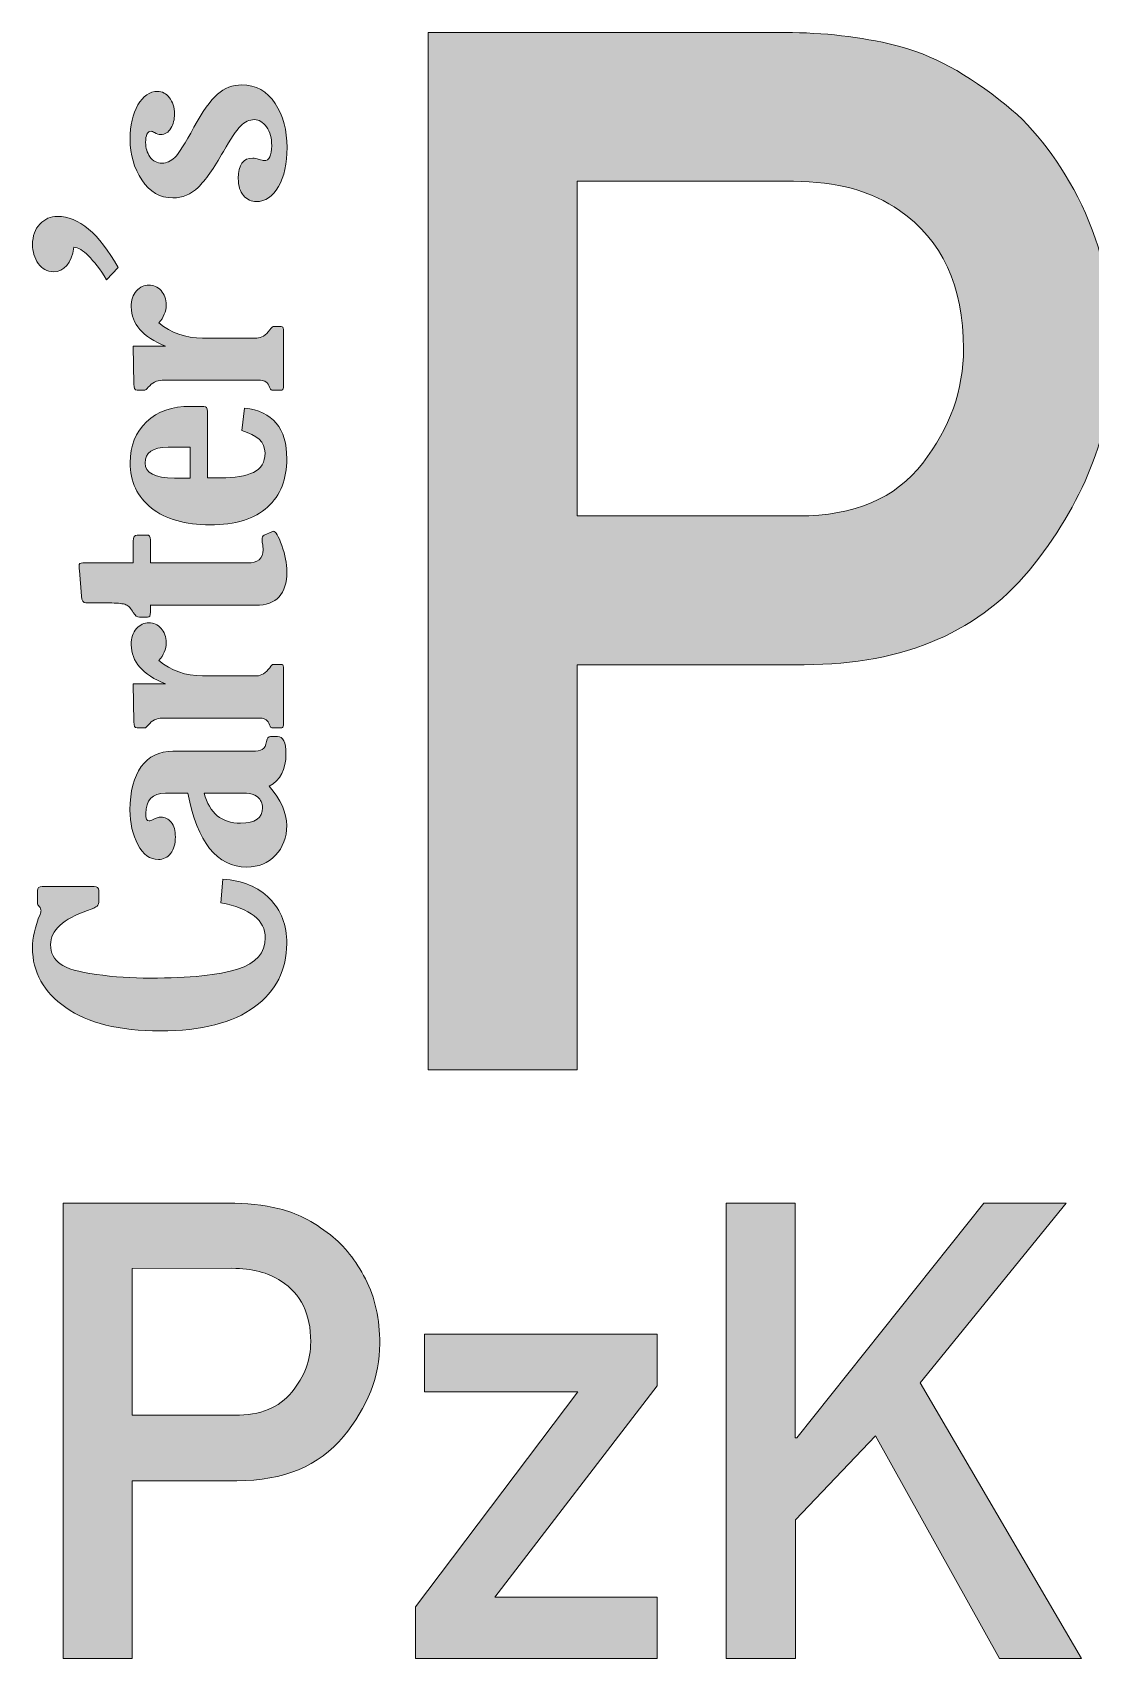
# Model space of a CAD drawing. Header units: inches. Extents: x 247 to 2765, y -1897 to -1110.
# Drawn here: x 1554.71 to 1568.45, y -1132.64 to -1111.54 of the extents above; entities that cross this region are included whole.
import ezdxf

# ---------------------------------------------------------------- set-up
doc = ezdxf.new("R2010")
doc.units = ezdxf.units.IN
doc.header["$MEASUREMENT"] = 0
doc.layers.add('Layer 1', color=7, linetype='Continuous')

# ---------------------------------------------------------------- blocks, each defined once
blk = doc.blocks.new('block 144')
at = {"layer": 'Layer 1', "true_color": 0x020302}
h = blk.add_hatch(color=98, dxfattribs=at)
h.dxf.hatch_style = 2
edge = h.paths.add_edge_path()
edge.add_spline(control_points=[(1555.978, -1112.929), (1555.978, -1112.748), (1556.012, -1112.6), (1556.079, -1112.483), (1556.146, -1112.367), (1556.233, -1112.308), (1556.336, -1112.308), (1556.395, -1112.308), (1556.446, -1112.335), (1556.49, -1112.389), (1556.532, -1112.442), (1556.555, -1112.514), (1556.555, -1112.601), (1556.555, -1112.671), (1556.539, -1112.733), (1556.508, -1112.785), (1556.477, -1112.84), (1556.432, -1112.867), (1556.375, -1112.867), (1556.352, -1112.867), (1556.324, -1112.859), (1556.295, -1112.841), (1556.275, -1112.832), (1556.261, -1112.825), (1556.251, -1112.825), (1556.203, -1112.825), (1556.18, -1112.874), (1556.18, -1112.971), (1556.18, -1113.041), (1556.199, -1113.103), (1556.235, -1113.157), (1556.273, -1113.211), (1556.327, -1113.238), (1556.394, -1113.238), (1556.452, -1113.238), (1556.506, -1113.213), (1556.558, -1113.164), (1556.61, -1113.114), (1556.693, -1112.983), (1556.807, -1112.772), (1556.918, -1112.569), (1557.02, -1112.427), (1557.112, -1112.345), (1557.205, -1112.265), (1557.31, -1112.223), (1557.427, -1112.223), (1557.613, -1112.223), (1557.759, -1112.304), (1557.861, -1112.464), (1557.964, -1112.624), (1558.016, -1112.814), (1558.016, -1113.034), (1558.016, -1113.245), (1557.979, -1113.413), (1557.904, -1113.543), (1557.828, -1113.672), (1557.734, -1113.737), (1557.617, -1113.737), (1557.554, -1113.737), (1557.498, -1113.712), (1557.452, -1113.66), (1557.406, -1113.608), (1557.383, -1113.534), (1557.383, -1113.436), (1557.383, -1113.26), (1557.447, -1113.172), (1557.571, -1113.172), (1557.593, -1113.172), (1557.619, -1113.178), (1557.652, -1113.189), (1557.682, -1113.2), (1557.704, -1113.206), (1557.717, -1113.206), (1557.784, -1113.206), (1557.817, -1113.141), (1557.817, -1113.012), (1557.817, -1112.915), (1557.795, -1112.833), (1557.749, -1112.769), (1557.703, -1112.705), (1557.651, -1112.674), (1557.592, -1112.674), (1557.526, -1112.674), (1557.467, -1112.702), (1557.412, -1112.757), (1557.359, -1112.812), (1557.285, -1112.924), (1557.19, -1113.087), (1557.064, -1113.308), (1556.954, -1113.462), (1556.862, -1113.553), (1556.77, -1113.643), (1556.661, -1113.689), (1556.531, -1113.689), (1556.367, -1113.689), (1556.234, -1113.611), (1556.132, -1113.457), (1556.028, -1113.304), (1555.978, -1113.127), (1555.978, -1112.929)], knot_values=[0, 0, 0, 0, 1, 1, 1, 2, 2, 2, 3, 3, 3, 4, 4, 4, 5, 5, 5, 6, 6, 6, 7, 7, 7, 8, 8, 8, 9, 9, 9, 10, 10, 10, 11, 11, 11, 12, 12, 12, 13, 13, 13, 14, 14, 14, 15, 15, 15, 16, 16, 16, 17, 17, 17, 18, 18, 18, 19, 19, 19, 20, 20, 20, 21, 21, 21, 22, 22, 22, 23, 23, 23, 24, 24, 24, 25, 25, 25, 26, 26, 26, 27, 27, 27, 28, 28, 28, 29, 29, 29, 30, 30, 30, 31, 31, 31, 32, 32, 32, 33, 33, 33, 33], degree=3, periodic=1)
h = blk.add_hatch(color=98, dxfattribs=at)
h.dxf.hatch_style = 2
edge = h.paths.add_edge_path()
edge.add_spline(control_points=[(1555.824, -1114.591), (1555.824, -1114.591), (1555.674, -1114.751), (1555.674, -1114.751), (1555.499, -1114.478), (1555.358, -1114.336), (1555.25, -1114.33), (1555.213, -1114.542), (1555.124, -1114.647), (1554.981, -1114.647), (1554.902, -1114.647), (1554.838, -1114.61), (1554.787, -1114.54), (1554.736, -1114.47), (1554.712, -1114.386), (1554.712, -1114.294), (1554.712, -1114.183), (1554.743, -1114.095), (1554.807, -1114.028), (1554.869, -1113.962), (1554.946, -1113.929), (1555.036, -1113.929), (1555.311, -1113.929), (1555.574, -1114.15), (1555.824, -1114.591)], knot_values=[0, 0, 0, 0, 1, 1, 1, 2, 2, 2, 3, 3, 3, 4, 4, 4, 5, 5, 5, 6, 6, 6, 7, 7, 7, 8, 8, 8, 8], degree=3, periodic=1)
h = blk.add_hatch(color=98, dxfattribs=at)
h.dxf.hatch_style = 2
edge = h.paths.add_edge_path()
edge.add_spline(control_points=[(1556.438, -1115.615), (1556.142, -1115.493), (1555.993, -1115.323), (1555.993, -1115.104), (1555.993, -1115.016), (1556.016, -1114.947), (1556.061, -1114.896), (1556.107, -1114.845), (1556.159, -1114.82), (1556.222, -1114.82), (1556.285, -1114.82), (1556.336, -1114.843), (1556.38, -1114.892), (1556.423, -1114.94), (1556.446, -1115.002), (1556.446, -1115.078), (1556.446, -1115.163), (1556.415, -1115.24), (1556.352, -1115.31), (1556.509, -1115.442), (1556.699, -1115.508), (1556.92, -1115.508), (1556.92, -1115.508), (1557.622, -1115.508), (1557.622, -1115.508), (1557.684, -1115.508), (1557.74, -1115.472), (1557.791, -1115.402), (1557.811, -1115.373), (1557.825, -1115.358), (1557.834, -1115.358), (1557.834, -1115.358), (1557.938, -1115.358), (1557.938, -1115.358), (1557.959, -1115.358), (1557.969, -1115.37), (1557.969, -1115.395), (1557.969, -1115.395), (1557.969, -1116.148), (1557.969, -1116.148), (1557.969, -1116.17), (1557.961, -1116.182), (1557.947, -1116.182), (1557.947, -1116.182), (1557.82, -1116.182), (1557.82, -1116.182), (1557.807, -1116.182), (1557.797, -1116.17), (1557.788, -1116.144), (1557.767, -1116.086), (1557.728, -1116.056), (1557.67, -1116.056), (1557.67, -1116.056), (1556.396, -1116.056), (1556.396, -1116.056), (1556.323, -1116.056), (1556.263, -1116.086), (1556.215, -1116.147), (1556.195, -1116.171), (1556.18, -1116.183), (1556.169, -1116.183), (1556.169, -1116.183), (1556.068, -1116.183), (1556.068, -1116.183), (1556.041, -1116.183), (1556.027, -1116.158), (1556.026, -1116.105), (1556.026, -1116.105), (1556.018, -1115.615), (1556.018, -1115.615), (1556.018, -1115.615), (1556.438, -1115.615), (1556.438, -1115.615), (1556.438, -1115.615), (1556.438, -1115.615), (1556.438, -1115.615)], knot_values=[0, 0, 0, 0, 1, 1, 1, 2, 2, 2, 3, 3, 3, 4, 4, 4, 5, 5, 5, 6, 6, 6, 7, 7, 7, 8, 8, 8, 9, 9, 9, 10, 10, 10, 11, 11, 11, 12, 12, 12, 13, 13, 13, 14, 14, 14, 15, 15, 15, 16, 16, 16, 17, 17, 17, 18, 18, 18, 19, 19, 19, 20, 20, 20, 21, 21, 21, 22, 22, 22, 23, 23, 23, 24, 24, 24, 25, 25, 25, 25], degree=3, periodic=1)
h = blk.add_hatch(color=98, dxfattribs=at)
h.dxf.hatch_style = 2
edge = h.paths.add_edge_path()
edge.add_spline(control_points=[(1557.465, -1116.416), (1557.83, -1116.458), (1558.013, -1116.678), (1558.013, -1117.075), (1558.013, -1117.338), (1557.931, -1117.547), (1557.763, -1117.701), (1557.596, -1117.855), (1557.346, -1117.931), (1557.015, -1117.931), (1556.693, -1117.931), (1556.439, -1117.858), (1556.255, -1117.713), (1556.071, -1117.567), (1555.978, -1117.37), (1555.978, -1117.125), (1555.978, -1116.905), (1556.05, -1116.729), (1556.192, -1116.594), (1556.335, -1116.459), (1556.525, -1116.394), (1556.76, -1116.394), (1556.76, -1116.394), (1556.934, -1116.394), (1556.934, -1116.394), (1556.967, -1116.394), (1556.984, -1116.416), (1556.984, -1116.462), (1556.984, -1116.462), (1556.984, -1117.322), (1556.984, -1117.322), (1556.984, -1117.322), (1557.153, -1117.322), (1557.153, -1117.322), (1557.338, -1117.322), (1557.482, -1117.299), (1557.581, -1117.25), (1557.68, -1117.203), (1557.73, -1117.119), (1557.73, -1116.999), (1557.73, -1116.859), (1557.629, -1116.762), (1557.429, -1116.709), (1557.429, -1116.709), (1557.465, -1116.416), (1557.465, -1116.416)], knot_values=[0, 0, 0, 0, 1, 1, 1, 2, 2, 2, 3, 3, 3, 4, 4, 4, 5, 5, 5, 6, 6, 6, 7, 7, 7, 8, 8, 8, 9, 9, 9, 10, 10, 10, 11, 11, 11, 12, 12, 12, 13, 13, 13, 14, 14, 14, 15, 15, 15, 15], degree=3, periodic=1)
edge = h.paths.add_edge_path()
edge.add_spline(control_points=[(1556.757, -1116.925), (1556.757, -1116.925), (1556.471, -1116.925), (1556.471, -1116.925), (1556.272, -1116.925), (1556.173, -1116.993), (1556.173, -1117.129), (1556.173, -1117.26), (1556.299, -1117.324), (1556.554, -1117.324), (1556.554, -1117.324), (1556.756, -1117.324), (1556.756, -1117.324), (1556.756, -1117.324), (1556.757, -1116.925), (1556.757, -1116.925), (1556.757, -1116.925), (1556.757, -1116.925), (1556.757, -1116.925)], knot_values=[0, 0, 0, 0, 1, 1, 1, 2, 2, 2, 3, 3, 3, 4, 4, 4, 5, 5, 5, 6, 6, 6, 6], degree=3, periodic=1)
h = blk.add_hatch(color=98, dxfattribs=at)
h.dxf.hatch_style = 2
edge = h.paths.add_edge_path()
edge.add_spline(control_points=[(1556.243, -1118.97), (1556.243, -1118.97), (1556.243, -1119.066), (1556.243, -1119.066), (1556.243, -1119.109), (1556.23, -1119.13), (1556.203, -1119.13), (1556.203, -1119.13), (1556.099, -1119.13), (1556.099, -1119.13), (1556.07, -1119.13), (1556.044, -1119.11), (1556.02, -1119.069), (1555.991, -1119.016), (1555.957, -1118.982), (1555.923, -1118.967), (1555.886, -1118.953), (1555.827, -1118.945), (1555.743, -1118.945), (1555.743, -1118.945), (1555.404, -1118.945), (1555.404, -1118.945), (1555.371, -1118.945), (1555.352, -1118.915), (1555.346, -1118.857), (1555.346, -1118.857), (1555.32, -1118.522), (1555.32, -1118.522), (1555.317, -1118.492), (1555.315, -1118.472), (1555.315, -1118.464), (1555.315, -1118.438), (1555.332, -1118.425), (1555.366, -1118.425), (1555.366, -1118.425), (1556.02, -1118.425), (1556.02, -1118.425), (1556.02, -1118.425), (1556.02, -1118.144), (1556.02, -1118.144), (1556.02, -1118.091), (1556.036, -1118.063), (1556.068, -1118.063), (1556.068, -1118.063), (1556.194, -1118.063), (1556.194, -1118.063), (1556.227, -1118.063), (1556.244, -1118.085), (1556.244, -1118.127), (1556.244, -1118.127), (1556.244, -1118.426), (1556.244, -1118.426), (1556.244, -1118.426), (1557.5, -1118.426), (1557.5, -1118.426), (1557.638, -1118.426), (1557.705, -1118.369), (1557.705, -1118.257), (1557.705, -1118.231), (1557.702, -1118.204), (1557.698, -1118.174), (1557.693, -1118.154), (1557.691, -1118.137), (1557.691, -1118.127), (1557.691, -1118.093), (1557.7, -1118.074), (1557.72, -1118.063), (1557.72, -1118.063), (1557.819, -1118.022), (1557.819, -1118.022), (1557.826, -1118.016), (1557.833, -1118.014), (1557.837, -1118.014), (1557.868, -1118.014), (1557.904, -1118.075), (1557.948, -1118.198), (1557.991, -1118.32), (1558.013, -1118.433), (1558.013, -1118.54), (1558.013, -1118.827), (1557.879, -1118.974), (1557.609, -1118.974), (1557.609, -1118.974), (1556.243, -1118.974), (1556.243, -1118.974), (1556.243, -1118.974), (1556.243, -1118.97), (1556.243, -1118.97), (1556.243, -1118.97), (1556.243, -1118.97), (1556.243, -1118.97)], knot_values=[0, 0, 0, 0, 1, 1, 1, 2, 2, 2, 3, 3, 3, 4, 4, 4, 5, 5, 5, 6, 6, 6, 7, 7, 7, 8, 8, 8, 9, 9, 9, 10, 10, 10, 11, 11, 11, 12, 12, 12, 13, 13, 13, 14, 14, 14, 15, 15, 15, 16, 16, 16, 17, 17, 17, 18, 18, 18, 19, 19, 19, 20, 20, 20, 21, 21, 21, 22, 22, 22, 23, 23, 23, 24, 24, 24, 25, 25, 25, 26, 26, 26, 27, 27, 27, 28, 28, 28, 29, 29, 29, 30, 30, 30, 30], degree=3, periodic=1)
h = blk.add_hatch(color=98, dxfattribs=at)
h.dxf.hatch_style = 2
edge = h.paths.add_edge_path()
edge.add_spline(control_points=[(1556.438, -1119.996), (1556.142, -1119.875), (1555.993, -1119.705), (1555.993, -1119.487), (1555.993, -1119.398), (1556.016, -1119.33), (1556.061, -1119.278), (1556.107, -1119.227), (1556.159, -1119.203), (1556.222, -1119.203), (1556.285, -1119.203), (1556.336, -1119.225), (1556.38, -1119.274), (1556.423, -1119.322), (1556.446, -1119.385), (1556.446, -1119.461), (1556.446, -1119.544), (1556.415, -1119.623), (1556.352, -1119.691), (1556.509, -1119.824), (1556.699, -1119.89), (1556.92, -1119.89), (1556.92, -1119.89), (1557.622, -1119.89), (1557.622, -1119.89), (1557.684, -1119.89), (1557.74, -1119.854), (1557.791, -1119.785), (1557.811, -1119.756), (1557.825, -1119.741), (1557.834, -1119.741), (1557.834, -1119.741), (1557.938, -1119.741), (1557.938, -1119.741), (1557.959, -1119.741), (1557.969, -1119.752), (1557.969, -1119.777), (1557.969, -1119.777), (1557.969, -1120.53), (1557.969, -1120.53), (1557.969, -1120.552), (1557.961, -1120.564), (1557.947, -1120.564), (1557.947, -1120.564), (1557.82, -1120.564), (1557.82, -1120.564), (1557.807, -1120.564), (1557.797, -1120.551), (1557.788, -1120.526), (1557.767, -1120.467), (1557.728, -1120.438), (1557.67, -1120.438), (1557.67, -1120.438), (1556.396, -1120.438), (1556.396, -1120.438), (1556.323, -1120.438), (1556.263, -1120.468), (1556.215, -1120.529), (1556.195, -1120.552), (1556.18, -1120.566), (1556.169, -1120.566), (1556.169, -1120.566), (1556.068, -1120.566), (1556.068, -1120.566), (1556.041, -1120.566), (1556.027, -1120.54), (1556.026, -1120.487), (1556.026, -1120.487), (1556.018, -1119.996), (1556.018, -1119.996), (1556.018, -1119.996), (1556.438, -1119.996), (1556.438, -1119.996), (1556.438, -1119.996), (1556.438, -1119.996), (1556.438, -1119.996)], knot_values=[0, 0, 0, 0, 1, 1, 1, 2, 2, 2, 3, 3, 3, 4, 4, 4, 5, 5, 5, 6, 6, 6, 7, 7, 7, 8, 8, 8, 9, 9, 9, 10, 10, 10, 11, 11, 11, 12, 12, 12, 13, 13, 13, 14, 14, 14, 15, 15, 15, 16, 16, 16, 17, 17, 17, 18, 18, 18, 19, 19, 19, 20, 20, 20, 21, 21, 21, 22, 22, 22, 23, 23, 23, 24, 24, 24, 25, 25, 25, 25], degree=3, periodic=1)
h = blk.add_hatch(color=98, dxfattribs=at)
h.dxf.hatch_style = 2
edge = h.paths.add_edge_path()
edge.add_spline(control_points=[(1556.728, -1121.413), (1556.728, -1121.413), (1556.439, -1121.413), (1556.439, -1121.413), (1556.269, -1121.413), (1556.182, -1121.502), (1556.182, -1121.678), (1556.182, -1121.741), (1556.196, -1121.773), (1556.225, -1121.773), (1556.235, -1121.773), (1556.253, -1121.766), (1556.276, -1121.756), (1556.315, -1121.734), (1556.35, -1121.722), (1556.379, -1121.722), (1556.431, -1121.722), (1556.475, -1121.745), (1556.512, -1121.79), (1556.549, -1121.836), (1556.566, -1121.901), (1556.566, -1121.98), (1556.566, -1122.069), (1556.546, -1122.14), (1556.505, -1122.193), (1556.465, -1122.246), (1556.41, -1122.274), (1556.345, -1122.274), (1556.236, -1122.274), (1556.147, -1122.208), (1556.079, -1122.08), (1556.012, -1121.95), (1555.977, -1121.8), (1555.977, -1121.629), (1555.977, -1121.388), (1556.026, -1121.202), (1556.123, -1121.068), (1556.219, -1120.935), (1556.358, -1120.868), (1556.535, -1120.868), (1556.535, -1120.868), (1557.565, -1120.868), (1557.565, -1120.868), (1557.621, -1120.868), (1557.664, -1120.861), (1557.694, -1120.846), (1557.723, -1120.831), (1557.743, -1120.794), (1557.75, -1120.742), (1557.757, -1120.698), (1557.774, -1120.676), (1557.803, -1120.676), (1557.803, -1120.676), (1557.892, -1120.676), (1557.892, -1120.676), (1557.965, -1120.676), (1558.002, -1120.751), (1558.002, -1120.902), (1558.002, -1121.104), (1557.929, -1121.245), (1557.783, -1121.322), (1557.937, -1121.498), (1558.012, -1121.669), (1558.012, -1121.832), (1558.012, -1121.987), (1557.962, -1122.118), (1557.866, -1122.219), (1557.77, -1122.32), (1557.645, -1122.371), (1557.492, -1122.371), (1557.106, -1122.368), (1556.85, -1122.05), (1556.728, -1121.413)], knot_values=[0, 0, 0, 0, 1, 1, 1, 2, 2, 2, 3, 3, 3, 4, 4, 4, 5, 5, 5, 6, 6, 6, 7, 7, 7, 8, 8, 8, 9, 9, 9, 10, 10, 10, 11, 11, 11, 12, 12, 12, 13, 13, 13, 14, 14, 14, 15, 15, 15, 16, 16, 16, 17, 17, 17, 18, 18, 18, 19, 19, 19, 20, 20, 20, 21, 21, 21, 22, 22, 22, 23, 23, 23, 24, 24, 24, 24], degree=3, periodic=1)
edge = h.paths.add_edge_path()
edge.add_spline(control_points=[(1556.939, -1121.413), (1557.01, -1121.672), (1557.167, -1121.802), (1557.412, -1121.802), (1557.603, -1121.802), (1557.699, -1121.735), (1557.699, -1121.601), (1557.699, -1121.543), (1557.676, -1121.496), (1557.632, -1121.462), (1557.589, -1121.428), (1557.541, -1121.412), (1557.49, -1121.412), (1557.49, -1121.412), (1556.939, -1121.413), (1556.939, -1121.413), (1556.939, -1121.413), (1556.939, -1121.413), (1556.939, -1121.413)], knot_values=[0, 0, 0, 0, 1, 1, 1, 2, 2, 2, 3, 3, 3, 4, 4, 4, 5, 5, 5, 6, 6, 6, 6], degree=3, periodic=1)
h = blk.add_hatch(color=98, dxfattribs=at)
h.dxf.hatch_style = 2
edge = h.paths.add_edge_path()
edge.add_spline(control_points=[(1557.183, -1122.528), (1557.44, -1122.546), (1557.642, -1122.63), (1557.79, -1122.78), (1557.938, -1122.93), (1558.012, -1123.126), (1558.012, -1123.363), (1558.012, -1123.706), (1557.873, -1123.979), (1557.593, -1124.186), (1557.314, -1124.393), (1556.907, -1124.497), (1556.368, -1124.497), (1555.839, -1124.497), (1555.431, -1124.396), (1555.143, -1124.195), (1554.856, -1123.994), (1554.711, -1123.734), (1554.711, -1123.419), (1554.711, -1123.289), (1554.744, -1123.144), (1554.81, -1122.985), (1554.818, -1122.963), (1554.822, -1122.948), (1554.822, -1122.935), (1554.822, -1122.922), (1554.815, -1122.904), (1554.798, -1122.881), (1554.784, -1122.868), (1554.776, -1122.852), (1554.776, -1122.833), (1554.776, -1122.833), (1554.776, -1122.677), (1554.776, -1122.677), (1554.776, -1122.642), (1554.796, -1122.625), (1554.836, -1122.625), (1554.836, -1122.625), (1555.514, -1122.625), (1555.514, -1122.625), (1555.552, -1122.625), (1555.572, -1122.643), (1555.572, -1122.677), (1555.572, -1122.677), (1555.572, -1122.799), (1555.572, -1122.799), (1555.572, -1122.837), (1555.564, -1122.864), (1555.549, -1122.878), (1555.534, -1122.892), (1555.493, -1122.911), (1555.425, -1122.934), (1555.108, -1123.045), (1554.947, -1123.193), (1554.947, -1123.378), (1554.947, -1123.487), (1554.988, -1123.57), (1555.072, -1123.629), (1555.154, -1123.688), (1555.31, -1123.734), (1555.54, -1123.765), (1555.77, -1123.796), (1556.003, -1123.812), (1556.238, -1123.812), (1556.754, -1123.812), (1557.131, -1123.774), (1557.373, -1123.697), (1557.614, -1123.619), (1557.733, -1123.484), (1557.733, -1123.291), (1557.733, -1123.06), (1557.541, -1122.908), (1557.156, -1122.836), (1557.156, -1122.836), (1557.183, -1122.528), (1557.183, -1122.528)], knot_values=[0, 0, 0, 0, 1, 1, 1, 2, 2, 2, 3, 3, 3, 4, 4, 4, 5, 5, 5, 6, 6, 6, 7, 7, 7, 8, 8, 8, 9, 9, 9, 10, 10, 10, 11, 11, 11, 12, 12, 12, 13, 13, 13, 14, 14, 14, 15, 15, 15, 16, 16, 16, 17, 17, 17, 18, 18, 18, 19, 19, 19, 20, 20, 20, 21, 21, 21, 22, 22, 22, 23, 23, 23, 24, 24, 24, 25, 25, 25, 25], degree=3, periodic=1)
at = {"layer": 'Layer 1', "lineweight": 0}
for points, knots in [([(1555.978, -1112.929), (1555.978, -1112.748), (1556.012, -1112.6), (1556.079, -1112.483), (1556.146, -1112.367), (1556.233, -1112.308), (1556.336, -1112.308), (1556.395, -1112.308), (1556.446, -1112.335), (1556.49, -1112.389), (1556.532, -1112.442), (1556.555, -1112.514), (1556.555, -1112.601), (1556.555, -1112.671), (1556.539, -1112.733), (1556.508, -1112.785), (1556.477, -1112.84), (1556.432, -1112.867), (1556.375, -1112.867), (1556.352, -1112.867), (1556.324, -1112.859), (1556.295, -1112.841), (1556.275, -1112.832), (1556.261, -1112.825), (1556.251, -1112.825), (1556.203, -1112.825), (1556.18, -1112.874), (1556.18, -1112.971), (1556.18, -1113.041), (1556.199, -1113.103), (1556.235, -1113.157), (1556.273, -1113.211), (1556.327, -1113.238), (1556.394, -1113.238), (1556.452, -1113.238), (1556.506, -1113.213), (1556.558, -1113.164), (1556.61, -1113.114), (1556.693, -1112.983), (1556.807, -1112.772), (1556.918, -1112.569), (1557.02, -1112.427), (1557.112, -1112.345), (1557.205, -1112.265), (1557.31, -1112.223), (1557.427, -1112.223), (1557.613, -1112.223), (1557.759, -1112.304), (1557.861, -1112.464), (1557.964, -1112.624), (1558.016, -1112.814), (1558.016, -1113.034), (1558.016, -1113.245), (1557.979, -1113.413), (1557.904, -1113.543), (1557.828, -1113.672), (1557.734, -1113.737), (1557.617, -1113.737), (1557.554, -1113.737), (1557.498, -1113.712), (1557.452, -1113.66), (1557.406, -1113.608), (1557.383, -1113.534), (1557.383, -1113.436), (1557.383, -1113.26), (1557.447, -1113.172), (1557.571, -1113.172), (1557.593, -1113.172), (1557.619, -1113.178), (1557.652, -1113.189), (1557.682, -1113.2), (1557.704, -1113.206), (1557.717, -1113.206), (1557.784, -1113.206), (1557.817, -1113.141), (1557.817, -1113.012), (1557.817, -1112.915), (1557.795, -1112.833), (1557.749, -1112.769), (1557.703, -1112.705), (1557.651, -1112.674), (1557.592, -1112.674), (1557.526, -1112.674), (1557.467, -1112.702), (1557.412, -1112.757), (1557.359, -1112.812), (1557.285, -1112.924), (1557.19, -1113.087), (1557.064, -1113.308), (1556.954, -1113.462), (1556.862, -1113.553), (1556.77, -1113.643), (1556.661, -1113.689), (1556.531, -1113.689), (1556.367, -1113.689), (1556.234, -1113.611), (1556.132, -1113.457), (1556.028, -1113.304), (1555.978, -1113.127), (1555.978, -1112.929)], [0, 0, 0, 0, 1, 1, 1, 2, 2, 2, 3, 3, 3, 4, 4, 4, 5, 5, 5, 6, 6, 6, 7, 7, 7, 8, 8, 8, 9, 9, 9, 10, 10, 10, 11, 11, 11, 12, 12, 12, 13, 13, 13, 14, 14, 14, 15, 15, 15, 16, 16, 16, 17, 17, 17, 18, 18, 18, 19, 19, 19, 20, 20, 20, 21, 21, 21, 22, 22, 22, 23, 23, 23, 24, 24, 24, 25, 25, 25, 26, 26, 26, 27, 27, 27, 28, 28, 28, 29, 29, 29, 30, 30, 30, 31, 31, 31, 32, 32, 32, 33, 33, 33, 33]), ([(1555.824, -1114.591), (1555.824, -1114.591), (1555.674, -1114.751), (1555.674, -1114.751), (1555.499, -1114.478), (1555.358, -1114.336), (1555.25, -1114.33), (1555.213, -1114.542), (1555.124, -1114.647), (1554.981, -1114.647), (1554.902, -1114.647), (1554.838, -1114.61), (1554.787, -1114.54), (1554.736, -1114.47), (1554.712, -1114.386), (1554.712, -1114.294), (1554.712, -1114.183), (1554.743, -1114.095), (1554.807, -1114.028), (1554.869, -1113.962), (1554.946, -1113.929), (1555.036, -1113.929), (1555.311, -1113.929), (1555.574, -1114.15), (1555.824, -1114.591)], [0, 0, 0, 0, 1, 1, 1, 2, 2, 2, 3, 3, 3, 4, 4, 4, 5, 5, 5, 6, 6, 6, 7, 7, 7, 8, 8, 8, 8]), ([(1556.438, -1115.615), (1556.142, -1115.493), (1555.993, -1115.323), (1555.993, -1115.104), (1555.993, -1115.016), (1556.016, -1114.947), (1556.061, -1114.896), (1556.107, -1114.845), (1556.159, -1114.82), (1556.222, -1114.82), (1556.285, -1114.82), (1556.336, -1114.843), (1556.38, -1114.892), (1556.423, -1114.94), (1556.446, -1115.002), (1556.446, -1115.078), (1556.446, -1115.163), (1556.415, -1115.24), (1556.352, -1115.31), (1556.509, -1115.442), (1556.699, -1115.508), (1556.92, -1115.508), (1556.92, -1115.508), (1557.622, -1115.508), (1557.622, -1115.508), (1557.684, -1115.508), (1557.74, -1115.472), (1557.791, -1115.402), (1557.811, -1115.373), (1557.825, -1115.358), (1557.834, -1115.358), (1557.834, -1115.358), (1557.938, -1115.358), (1557.938, -1115.358), (1557.959, -1115.358), (1557.969, -1115.37), (1557.969, -1115.395), (1557.969, -1115.395), (1557.969, -1116.148), (1557.969, -1116.148), (1557.969, -1116.17), (1557.961, -1116.182), (1557.947, -1116.182), (1557.947, -1116.182), (1557.82, -1116.182), (1557.82, -1116.182), (1557.807, -1116.182), (1557.797, -1116.17), (1557.788, -1116.144), (1557.767, -1116.086), (1557.728, -1116.056), (1557.67, -1116.056), (1557.67, -1116.056), (1556.396, -1116.056), (1556.396, -1116.056), (1556.323, -1116.056), (1556.263, -1116.086), (1556.215, -1116.147), (1556.195, -1116.171), (1556.18, -1116.183), (1556.169, -1116.183), (1556.169, -1116.183), (1556.068, -1116.183), (1556.068, -1116.183), (1556.041, -1116.183), (1556.027, -1116.158), (1556.026, -1116.105), (1556.026, -1116.105), (1556.018, -1115.615), (1556.018, -1115.615), (1556.018, -1115.615), (1556.438, -1115.615), (1556.438, -1115.615), (1556.438, -1115.615), (1556.438, -1115.615), (1556.438, -1115.615)], [0, 0, 0, 0, 1, 1, 1, 2, 2, 2, 3, 3, 3, 4, 4, 4, 5, 5, 5, 6, 6, 6, 7, 7, 7, 8, 8, 8, 9, 9, 9, 10, 10, 10, 11, 11, 11, 12, 12, 12, 13, 13, 13, 14, 14, 14, 15, 15, 15, 16, 16, 16, 17, 17, 17, 18, 18, 18, 19, 19, 19, 20, 20, 20, 21, 21, 21, 22, 22, 22, 23, 23, 23, 24, 24, 24, 25, 25, 25, 25]), ([(1557.465, -1116.416), (1557.83, -1116.458), (1558.013, -1116.678), (1558.013, -1117.075), (1558.013, -1117.338), (1557.931, -1117.547), (1557.763, -1117.701), (1557.596, -1117.855), (1557.346, -1117.931), (1557.015, -1117.931), (1556.693, -1117.931), (1556.439, -1117.858), (1556.255, -1117.713), (1556.071, -1117.567), (1555.978, -1117.37), (1555.978, -1117.125), (1555.978, -1116.905), (1556.05, -1116.729), (1556.192, -1116.594), (1556.335, -1116.459), (1556.525, -1116.394), (1556.76, -1116.394), (1556.76, -1116.394), (1556.934, -1116.394), (1556.934, -1116.394), (1556.967, -1116.394), (1556.984, -1116.416), (1556.984, -1116.462), (1556.984, -1116.462), (1556.984, -1117.322), (1556.984, -1117.322), (1556.984, -1117.322), (1557.153, -1117.322), (1557.153, -1117.322), (1557.338, -1117.322), (1557.482, -1117.299), (1557.581, -1117.25), (1557.68, -1117.203), (1557.73, -1117.119), (1557.73, -1116.999), (1557.73, -1116.859), (1557.629, -1116.762), (1557.429, -1116.709), (1557.429, -1116.709), (1557.465, -1116.416), (1557.465, -1116.416)], [0, 0, 0, 0, 1, 1, 1, 2, 2, 2, 3, 3, 3, 4, 4, 4, 5, 5, 5, 6, 6, 6, 7, 7, 7, 8, 8, 8, 9, 9, 9, 10, 10, 10, 11, 11, 11, 12, 12, 12, 13, 13, 13, 14, 14, 14, 15, 15, 15, 15]), ([(1556.757, -1116.925), (1556.757, -1116.925), (1556.471, -1116.925), (1556.471, -1116.925), (1556.272, -1116.925), (1556.173, -1116.993), (1556.173, -1117.129), (1556.173, -1117.26), (1556.299, -1117.324), (1556.554, -1117.324), (1556.554, -1117.324), (1556.756, -1117.324), (1556.756, -1117.324), (1556.756, -1117.324), (1556.757, -1116.925), (1556.757, -1116.925), (1556.757, -1116.925), (1556.757, -1116.925), (1556.757, -1116.925)], [0, 0, 0, 0, 1, 1, 1, 2, 2, 2, 3, 3, 3, 4, 4, 4, 5, 5, 5, 6, 6, 6, 6]), ([(1556.243, -1118.97), (1556.243, -1118.97), (1556.243, -1119.066), (1556.243, -1119.066), (1556.243, -1119.109), (1556.23, -1119.13), (1556.203, -1119.13), (1556.203, -1119.13), (1556.099, -1119.13), (1556.099, -1119.13), (1556.07, -1119.13), (1556.044, -1119.11), (1556.02, -1119.069), (1555.991, -1119.016), (1555.957, -1118.982), (1555.923, -1118.967), (1555.886, -1118.953), (1555.827, -1118.945), (1555.743, -1118.945), (1555.743, -1118.945), (1555.404, -1118.945), (1555.404, -1118.945), (1555.371, -1118.945), (1555.352, -1118.915), (1555.346, -1118.857), (1555.346, -1118.857), (1555.32, -1118.522), (1555.32, -1118.522), (1555.317, -1118.492), (1555.315, -1118.472), (1555.315, -1118.464), (1555.315, -1118.438), (1555.332, -1118.425), (1555.366, -1118.425), (1555.366, -1118.425), (1556.02, -1118.425), (1556.02, -1118.425), (1556.02, -1118.425), (1556.02, -1118.144), (1556.02, -1118.144), (1556.02, -1118.091), (1556.036, -1118.063), (1556.068, -1118.063), (1556.068, -1118.063), (1556.194, -1118.063), (1556.194, -1118.063), (1556.227, -1118.063), (1556.244, -1118.085), (1556.244, -1118.127), (1556.244, -1118.127), (1556.244, -1118.426), (1556.244, -1118.426), (1556.244, -1118.426), (1557.5, -1118.426), (1557.5, -1118.426), (1557.638, -1118.426), (1557.705, -1118.369), (1557.705, -1118.257), (1557.705, -1118.231), (1557.702, -1118.204), (1557.698, -1118.174), (1557.693, -1118.154), (1557.691, -1118.137), (1557.691, -1118.127), (1557.691, -1118.093), (1557.7, -1118.074), (1557.72, -1118.063), (1557.72, -1118.063), (1557.819, -1118.022), (1557.819, -1118.022), (1557.826, -1118.016), (1557.833, -1118.014), (1557.837, -1118.014), (1557.868, -1118.014), (1557.904, -1118.075), (1557.948, -1118.198), (1557.991, -1118.32), (1558.013, -1118.433), (1558.013, -1118.54), (1558.013, -1118.827), (1557.879, -1118.974), (1557.609, -1118.974), (1557.609, -1118.974), (1556.243, -1118.974), (1556.243, -1118.974), (1556.243, -1118.974), (1556.243, -1118.97), (1556.243, -1118.97), (1556.243, -1118.97), (1556.243, -1118.97), (1556.243, -1118.97)], [0, 0, 0, 0, 1, 1, 1, 2, 2, 2, 3, 3, 3, 4, 4, 4, 5, 5, 5, 6, 6, 6, 7, 7, 7, 8, 8, 8, 9, 9, 9, 10, 10, 10, 11, 11, 11, 12, 12, 12, 13, 13, 13, 14, 14, 14, 15, 15, 15, 16, 16, 16, 17, 17, 17, 18, 18, 18, 19, 19, 19, 20, 20, 20, 21, 21, 21, 22, 22, 22, 23, 23, 23, 24, 24, 24, 25, 25, 25, 26, 26, 26, 27, 27, 27, 28, 28, 28, 29, 29, 29, 30, 30, 30, 30]), ([(1556.438, -1119.996), (1556.142, -1119.875), (1555.993, -1119.705), (1555.993, -1119.487), (1555.993, -1119.398), (1556.016, -1119.33), (1556.061, -1119.278), (1556.107, -1119.227), (1556.159, -1119.203), (1556.222, -1119.203), (1556.285, -1119.203), (1556.336, -1119.225), (1556.38, -1119.274), (1556.423, -1119.322), (1556.446, -1119.385), (1556.446, -1119.461), (1556.446, -1119.544), (1556.415, -1119.623), (1556.352, -1119.691), (1556.509, -1119.824), (1556.699, -1119.89), (1556.92, -1119.89), (1556.92, -1119.89), (1557.622, -1119.89), (1557.622, -1119.89), (1557.684, -1119.89), (1557.74, -1119.854), (1557.791, -1119.785), (1557.811, -1119.756), (1557.825, -1119.741), (1557.834, -1119.741), (1557.834, -1119.741), (1557.938, -1119.741), (1557.938, -1119.741), (1557.959, -1119.741), (1557.969, -1119.752), (1557.969, -1119.777), (1557.969, -1119.777), (1557.969, -1120.53), (1557.969, -1120.53), (1557.969, -1120.552), (1557.961, -1120.564), (1557.947, -1120.564), (1557.947, -1120.564), (1557.82, -1120.564), (1557.82, -1120.564), (1557.807, -1120.564), (1557.797, -1120.551), (1557.788, -1120.526), (1557.767, -1120.467), (1557.728, -1120.438), (1557.67, -1120.438), (1557.67, -1120.438), (1556.396, -1120.438), (1556.396, -1120.438), (1556.323, -1120.438), (1556.263, -1120.468), (1556.215, -1120.529), (1556.195, -1120.552), (1556.18, -1120.566), (1556.169, -1120.566), (1556.169, -1120.566), (1556.068, -1120.566), (1556.068, -1120.566), (1556.041, -1120.566), (1556.027, -1120.54), (1556.026, -1120.487), (1556.026, -1120.487), (1556.018, -1119.996), (1556.018, -1119.996), (1556.018, -1119.996), (1556.438, -1119.996), (1556.438, -1119.996), (1556.438, -1119.996), (1556.438, -1119.996), (1556.438, -1119.996)], [0, 0, 0, 0, 1, 1, 1, 2, 2, 2, 3, 3, 3, 4, 4, 4, 5, 5, 5, 6, 6, 6, 7, 7, 7, 8, 8, 8, 9, 9, 9, 10, 10, 10, 11, 11, 11, 12, 12, 12, 13, 13, 13, 14, 14, 14, 15, 15, 15, 16, 16, 16, 17, 17, 17, 18, 18, 18, 19, 19, 19, 20, 20, 20, 21, 21, 21, 22, 22, 22, 23, 23, 23, 24, 24, 24, 25, 25, 25, 25]), ([(1556.728, -1121.413), (1556.728, -1121.413), (1556.439, -1121.413), (1556.439, -1121.413), (1556.269, -1121.413), (1556.182, -1121.502), (1556.182, -1121.678), (1556.182, -1121.741), (1556.196, -1121.773), (1556.225, -1121.773), (1556.235, -1121.773), (1556.253, -1121.766), (1556.276, -1121.756), (1556.315, -1121.734), (1556.35, -1121.722), (1556.379, -1121.722), (1556.431, -1121.722), (1556.475, -1121.745), (1556.512, -1121.79), (1556.549, -1121.836), (1556.566, -1121.901), (1556.566, -1121.98), (1556.566, -1122.069), (1556.546, -1122.14), (1556.505, -1122.193), (1556.465, -1122.246), (1556.41, -1122.274), (1556.345, -1122.274), (1556.236, -1122.274), (1556.147, -1122.208), (1556.079, -1122.08), (1556.012, -1121.95), (1555.977, -1121.8), (1555.977, -1121.629), (1555.977, -1121.388), (1556.026, -1121.202), (1556.123, -1121.068), (1556.219, -1120.935), (1556.358, -1120.868), (1556.535, -1120.868), (1556.535, -1120.868), (1557.565, -1120.868), (1557.565, -1120.868), (1557.621, -1120.868), (1557.664, -1120.861), (1557.694, -1120.846), (1557.723, -1120.831), (1557.743, -1120.794), (1557.75, -1120.742), (1557.757, -1120.698), (1557.774, -1120.676), (1557.803, -1120.676), (1557.803, -1120.676), (1557.892, -1120.676), (1557.892, -1120.676), (1557.965, -1120.676), (1558.002, -1120.751), (1558.002, -1120.902), (1558.002, -1121.104), (1557.929, -1121.245), (1557.783, -1121.322), (1557.937, -1121.498), (1558.012, -1121.669), (1558.012, -1121.832), (1558.012, -1121.987), (1557.962, -1122.118), (1557.866, -1122.219), (1557.77, -1122.32), (1557.645, -1122.371), (1557.492, -1122.371), (1557.106, -1122.368), (1556.85, -1122.05), (1556.728, -1121.413)], [0, 0, 0, 0, 1, 1, 1, 2, 2, 2, 3, 3, 3, 4, 4, 4, 5, 5, 5, 6, 6, 6, 7, 7, 7, 8, 8, 8, 9, 9, 9, 10, 10, 10, 11, 11, 11, 12, 12, 12, 13, 13, 13, 14, 14, 14, 15, 15, 15, 16, 16, 16, 17, 17, 17, 18, 18, 18, 19, 19, 19, 20, 20, 20, 21, 21, 21, 22, 22, 22, 23, 23, 23, 24, 24, 24, 24]), ([(1556.939, -1121.413), (1557.01, -1121.672), (1557.167, -1121.802), (1557.412, -1121.802), (1557.603, -1121.802), (1557.699, -1121.735), (1557.699, -1121.601), (1557.699, -1121.543), (1557.676, -1121.496), (1557.632, -1121.462), (1557.589, -1121.428), (1557.541, -1121.412), (1557.49, -1121.412), (1557.49, -1121.412), (1556.939, -1121.413), (1556.939, -1121.413), (1556.939, -1121.413), (1556.939, -1121.413), (1556.939, -1121.413)], [0, 0, 0, 0, 1, 1, 1, 2, 2, 2, 3, 3, 3, 4, 4, 4, 5, 5, 5, 6, 6, 6, 6]), ([(1557.183, -1122.528), (1557.44, -1122.546), (1557.642, -1122.63), (1557.79, -1122.78), (1557.938, -1122.93), (1558.012, -1123.126), (1558.012, -1123.363), (1558.012, -1123.706), (1557.873, -1123.979), (1557.593, -1124.186), (1557.314, -1124.393), (1556.907, -1124.497), (1556.368, -1124.497), (1555.839, -1124.497), (1555.431, -1124.396), (1555.143, -1124.195), (1554.856, -1123.994), (1554.711, -1123.734), (1554.711, -1123.419), (1554.711, -1123.289), (1554.744, -1123.144), (1554.81, -1122.985), (1554.818, -1122.963), (1554.822, -1122.948), (1554.822, -1122.935), (1554.822, -1122.922), (1554.815, -1122.904), (1554.798, -1122.881), (1554.784, -1122.868), (1554.776, -1122.852), (1554.776, -1122.833), (1554.776, -1122.833), (1554.776, -1122.677), (1554.776, -1122.677), (1554.776, -1122.642), (1554.796, -1122.625), (1554.836, -1122.625), (1554.836, -1122.625), (1555.514, -1122.625), (1555.514, -1122.625), (1555.552, -1122.625), (1555.572, -1122.643), (1555.572, -1122.677), (1555.572, -1122.677), (1555.572, -1122.799), (1555.572, -1122.799), (1555.572, -1122.837), (1555.564, -1122.864), (1555.549, -1122.878), (1555.534, -1122.892), (1555.493, -1122.911), (1555.425, -1122.934), (1555.108, -1123.045), (1554.947, -1123.193), (1554.947, -1123.378), (1554.947, -1123.487), (1554.988, -1123.57), (1555.072, -1123.629), (1555.154, -1123.688), (1555.31, -1123.734), (1555.54, -1123.765), (1555.77, -1123.796), (1556.003, -1123.812), (1556.238, -1123.812), (1556.754, -1123.812), (1557.131, -1123.774), (1557.373, -1123.697), (1557.614, -1123.619), (1557.733, -1123.484), (1557.733, -1123.291), (1557.733, -1123.06), (1557.541, -1122.908), (1557.156, -1122.836), (1557.156, -1122.836), (1557.183, -1122.528), (1557.183, -1122.528)], [0, 0, 0, 0, 1, 1, 1, 2, 2, 2, 3, 3, 3, 4, 4, 4, 5, 5, 5, 6, 6, 6, 7, 7, 7, 8, 8, 8, 9, 9, 9, 10, 10, 10, 11, 11, 11, 12, 12, 12, 13, 13, 13, 14, 14, 14, 15, 15, 15, 16, 16, 16, 17, 17, 17, 18, 18, 18, 19, 19, 19, 20, 20, 20, 21, 21, 21, 22, 22, 22, 23, 23, 23, 24, 24, 24, 25, 25, 25, 25])]:
    blk.add_open_spline(points, degree=3, knots=knots, dxfattribs=at)
blk = doc.blocks.new('block 145')
at = {"layer": 'Layer 1', "true_color": 0x020302}
h = blk.add_hatch(color=98, dxfattribs=at)
h.dxf.hatch_style = 2
edge = h.paths.add_edge_path()
edge.add_spline(control_points=[(1559.846, -1125), (1559.846, -1125), (1559.846, -1111.544), (1559.846, -1111.544), (1559.846, -1111.544), (1564.484, -1111.544), (1564.484, -1111.544), (1564.979, -1111.544), (1565.459, -1111.598), (1565.917, -1111.71), (1566.376, -1111.821), (1566.853, -1112.079), (1567.35, -1112.485), (1567.737, -1112.799), (1568.063, -1113.232), (1568.332, -1113.783), (1568.601, -1114.334), (1568.736, -1114.973), (1568.736, -1115.701), (1568.736, -1116.662), (1568.396, -1117.575), (1567.714, -1118.443), (1567.033, -1119.311), (1566.038, -1119.746), (1564.729, -1119.746), (1564.729, -1119.746), (1561.782, -1119.746), (1561.782, -1119.746), (1561.782, -1119.746), (1561.782, -1125), (1561.782, -1125), (1561.782, -1125), (1559.846, -1125), (1559.846, -1125), (1559.846, -1125), (1559.846, -1125), (1559.846, -1125)], knot_values=[0, 0, 0, 0, 1, 1, 1, 2, 2, 2, 3, 3, 3, 4, 4, 4, 5, 5, 5, 6, 6, 6, 7, 7, 7, 8, 8, 8, 9, 9, 9, 10, 10, 10, 11, 11, 11, 12, 12, 12, 12], degree=3, periodic=1)
edge = h.paths.add_edge_path()
edge.add_spline(control_points=[(1561.783, -1113.474), (1561.783, -1113.474), (1561.783, -1117.815), (1561.783, -1117.815), (1561.783, -1117.815), (1564.659, -1117.815), (1564.659, -1117.815), (1565.378, -1117.815), (1565.915, -1117.588), (1566.268, -1117.132), (1566.622, -1116.676), (1566.798, -1116.18), (1566.798, -1115.645), (1566.798, -1114.832), (1566.521, -1114.234), (1565.966, -1113.853), (1565.61, -1113.601), (1565.15, -1113.474), (1564.59, -1113.474), (1564.59, -1113.474), (1561.783, -1113.474), (1561.783, -1113.474), (1561.783, -1113.474), (1561.783, -1113.474), (1561.783, -1113.474)], knot_values=[0, 0, 0, 0, 1, 1, 1, 2, 2, 2, 3, 3, 3, 4, 4, 4, 5, 5, 5, 6, 6, 6, 7, 7, 7, 8, 8, 8, 8], degree=3, periodic=1)
at = {"layer": 'Layer 1', "lineweight": 0}
for points, knots in [([(1559.846, -1125), (1559.846, -1125), (1559.846, -1111.544), (1559.846, -1111.544), (1559.846, -1111.544), (1564.484, -1111.544), (1564.484, -1111.544), (1564.979, -1111.544), (1565.459, -1111.598), (1565.917, -1111.71), (1566.376, -1111.821), (1566.853, -1112.079), (1567.35, -1112.485), (1567.737, -1112.799), (1568.063, -1113.232), (1568.332, -1113.783), (1568.601, -1114.334), (1568.736, -1114.973), (1568.736, -1115.701), (1568.736, -1116.662), (1568.396, -1117.575), (1567.714, -1118.443), (1567.033, -1119.311), (1566.038, -1119.746), (1564.729, -1119.746), (1564.729, -1119.746), (1561.782, -1119.746), (1561.782, -1119.746), (1561.782, -1119.746), (1561.782, -1125), (1561.782, -1125), (1561.782, -1125), (1559.846, -1125), (1559.846, -1125), (1559.846, -1125), (1559.846, -1125), (1559.846, -1125)], [0, 0, 0, 0, 1, 1, 1, 2, 2, 2, 3, 3, 3, 4, 4, 4, 5, 5, 5, 6, 6, 6, 7, 7, 7, 8, 8, 8, 9, 9, 9, 10, 10, 10, 11, 11, 11, 12, 12, 12, 12]), ([(1561.783, -1113.474), (1561.783, -1113.474), (1561.783, -1117.815), (1561.783, -1117.815), (1561.783, -1117.815), (1564.659, -1117.815), (1564.659, -1117.815), (1565.378, -1117.815), (1565.915, -1117.588), (1566.268, -1117.132), (1566.622, -1116.676), (1566.798, -1116.18), (1566.798, -1115.645), (1566.798, -1114.832), (1566.521, -1114.234), (1565.966, -1113.853), (1565.61, -1113.601), (1565.15, -1113.474), (1564.59, -1113.474), (1564.59, -1113.474), (1561.783, -1113.474), (1561.783, -1113.474), (1561.783, -1113.474), (1561.783, -1113.474), (1561.783, -1113.474)], [0, 0, 0, 0, 1, 1, 1, 2, 2, 2, 3, 3, 3, 4, 4, 4, 5, 5, 5, 6, 6, 6, 7, 7, 7, 8, 8, 8, 8])]:
    blk.add_open_spline(points, degree=3, knots=knots, dxfattribs=at)
blk = doc.blocks.new('block 146')
at = {"layer": 'Layer 1', "true_color": 0x020302}
h = blk.add_hatch(color=98, dxfattribs=at)
h.dxf.hatch_style = 2
edge = h.paths.add_edge_path()
edge.add_spline(control_points=[(1555.108, -1132.64), (1555.108, -1132.64), (1555.108, -1126.731), (1555.108, -1126.731), (1555.108, -1126.731), (1557.253, -1126.731), (1557.253, -1126.731), (1557.483, -1126.731), (1557.704, -1126.755), (1557.917, -1126.804), (1558.13, -1126.853), (1558.35, -1126.967), (1558.58, -1127.145), (1558.758, -1127.285), (1558.91, -1127.474), (1559.034, -1127.714), (1559.158, -1127.957), (1559.22, -1128.237), (1559.22, -1128.556), (1559.22, -1128.977), (1559.062, -1129.379), (1558.747, -1129.761), (1558.431, -1130.142), (1557.972, -1130.333), (1557.366, -1130.333), (1557.366, -1130.333), (1556.005, -1130.333), (1556.005, -1130.333), (1556.005, -1130.333), (1556.005, -1132.64), (1556.005, -1132.64), (1556.005, -1132.64), (1555.108, -1132.64), (1555.108, -1132.64), (1555.108, -1132.64), (1555.108, -1132.64), (1555.108, -1132.64)], knot_values=[0, 0, 0, 0, 1, 1, 1, 2, 2, 2, 3, 3, 3, 4, 4, 4, 5, 5, 5, 6, 6, 6, 7, 7, 7, 8, 8, 8, 9, 9, 9, 10, 10, 10, 11, 11, 11, 12, 12, 12, 12], degree=3, periodic=1)
edge = h.paths.add_edge_path()
edge.add_spline(control_points=[(1556.005, -1127.579), (1556.005, -1127.579), (1556.005, -1129.484), (1556.005, -1129.484), (1556.005, -1129.484), (1557.335, -1129.484), (1557.335, -1129.484), (1557.668, -1129.484), (1557.916, -1129.385), (1558.079, -1129.183), (1558.242, -1128.983), (1558.323, -1128.765), (1558.323, -1128.53), (1558.323, -1128.172), (1558.196, -1127.91), (1557.938, -1127.743), (1557.773, -1127.633), (1557.562, -1127.577), (1557.301, -1127.577), (1557.301, -1127.577), (1556.005, -1127.579), (1556.005, -1127.579), (1556.005, -1127.579), (1556.005, -1127.579), (1556.005, -1127.579)], knot_values=[0, 0, 0, 0, 1, 1, 1, 2, 2, 2, 3, 3, 3, 4, 4, 4, 5, 5, 5, 6, 6, 6, 7, 7, 7, 8, 8, 8, 8], degree=3, periodic=1)
h = blk.add_hatch(color=98, dxfattribs=at)
h.dxf.hatch_style = 2
h.paths.add_polyline_path([(1563.717, -1132.64), (1563.717, -1126.731), (1564.614, -1126.731), (1564.614, -1129.777), (1564.634, -1129.777), (1567.063, -1126.731), (1568.129, -1126.731), (1566.237, -1129.063), (1568.33, -1132.64), (1567.267, -1132.64), (1565.653, -1129.752), (1564.615, -1130.839), (1564.615, -1132.64)])
h = blk.add_hatch(color=98, dxfattribs=at)
h.dxf.hatch_style = 2
h.paths.add_polyline_path([(1559.682, -1132.64), (1559.682, -1131.971), (1561.791, -1129.182), (1559.8, -1129.182), (1559.8, -1128.431), (1562.821, -1128.431), (1562.821, -1129.103), (1560.712, -1131.845), (1562.821, -1131.845), (1562.821, -1132.639), (1559.682, -1132.639)])
at = {"layer": 'Layer 1', "lineweight": 0}
for points in [[(1563.717, -1132.64), (1563.717, -1126.731), (1564.614, -1126.731), (1564.614, -1129.777), (1564.634, -1129.777), (1567.063, -1126.731), (1568.129, -1126.731), (1566.237, -1129.063), (1568.33, -1132.64), (1567.267, -1132.64), (1565.653, -1129.752), (1564.615, -1130.839), (1564.615, -1132.64), (1563.717, -1132.64), (1563.717, -1132.64)], [(1559.682, -1132.64), (1559.682, -1131.971), (1561.791, -1129.182), (1559.8, -1129.182), (1559.8, -1128.431), (1562.821, -1128.431), (1562.821, -1129.103), (1560.712, -1131.845), (1562.821, -1131.845), (1562.821, -1132.639), (1559.682, -1132.639), (1559.682, -1132.64)]]:
    blk.add_lwpolyline(points, dxfattribs=at)
for points, knots in [([(1555.108, -1132.64), (1555.108, -1132.64), (1555.108, -1126.731), (1555.108, -1126.731), (1555.108, -1126.731), (1557.253, -1126.731), (1557.253, -1126.731), (1557.483, -1126.731), (1557.704, -1126.755), (1557.917, -1126.804), (1558.13, -1126.853), (1558.35, -1126.967), (1558.58, -1127.145), (1558.758, -1127.285), (1558.91, -1127.474), (1559.034, -1127.714), (1559.158, -1127.957), (1559.22, -1128.237), (1559.22, -1128.556), (1559.22, -1128.977), (1559.062, -1129.379), (1558.747, -1129.761), (1558.431, -1130.142), (1557.972, -1130.333), (1557.366, -1130.333), (1557.366, -1130.333), (1556.005, -1130.333), (1556.005, -1130.333), (1556.005, -1130.333), (1556.005, -1132.64), (1556.005, -1132.64), (1556.005, -1132.64), (1555.108, -1132.64), (1555.108, -1132.64), (1555.108, -1132.64), (1555.108, -1132.64), (1555.108, -1132.64)], [0, 0, 0, 0, 1, 1, 1, 2, 2, 2, 3, 3, 3, 4, 4, 4, 5, 5, 5, 6, 6, 6, 7, 7, 7, 8, 8, 8, 9, 9, 9, 10, 10, 10, 11, 11, 11, 12, 12, 12, 12]), ([(1556.005, -1127.579), (1556.005, -1127.579), (1556.005, -1129.484), (1556.005, -1129.484), (1556.005, -1129.484), (1557.335, -1129.484), (1557.335, -1129.484), (1557.668, -1129.484), (1557.916, -1129.385), (1558.079, -1129.183), (1558.242, -1128.983), (1558.323, -1128.765), (1558.323, -1128.53), (1558.323, -1128.172), (1558.196, -1127.91), (1557.938, -1127.743), (1557.773, -1127.633), (1557.562, -1127.577), (1557.301, -1127.577), (1557.301, -1127.577), (1556.005, -1127.579), (1556.005, -1127.579), (1556.005, -1127.579), (1556.005, -1127.579), (1556.005, -1127.579)], [0, 0, 0, 0, 1, 1, 1, 2, 2, 2, 3, 3, 3, 4, 4, 4, 5, 5, 5, 6, 6, 6, 7, 7, 7, 8, 8, 8, 8])]:
    blk.add_open_spline(points, degree=3, knots=knots, dxfattribs=at)
blk = doc.blocks.new('block 143')
at = {"layer": 'Layer 1'}
for name in ['block 145', 'block 144', 'block 146']:
    blk.add_blockref(name, (0, 0), dxfattribs=at)

msp = doc.modelspace()

# ---------------------------------------------------------------- block references
at = {"layer": 'Layer 1'}
msp.add_blockref('block 143', (0, 0), dxfattribs=at)

doc.saveas('drawing.dxf')
